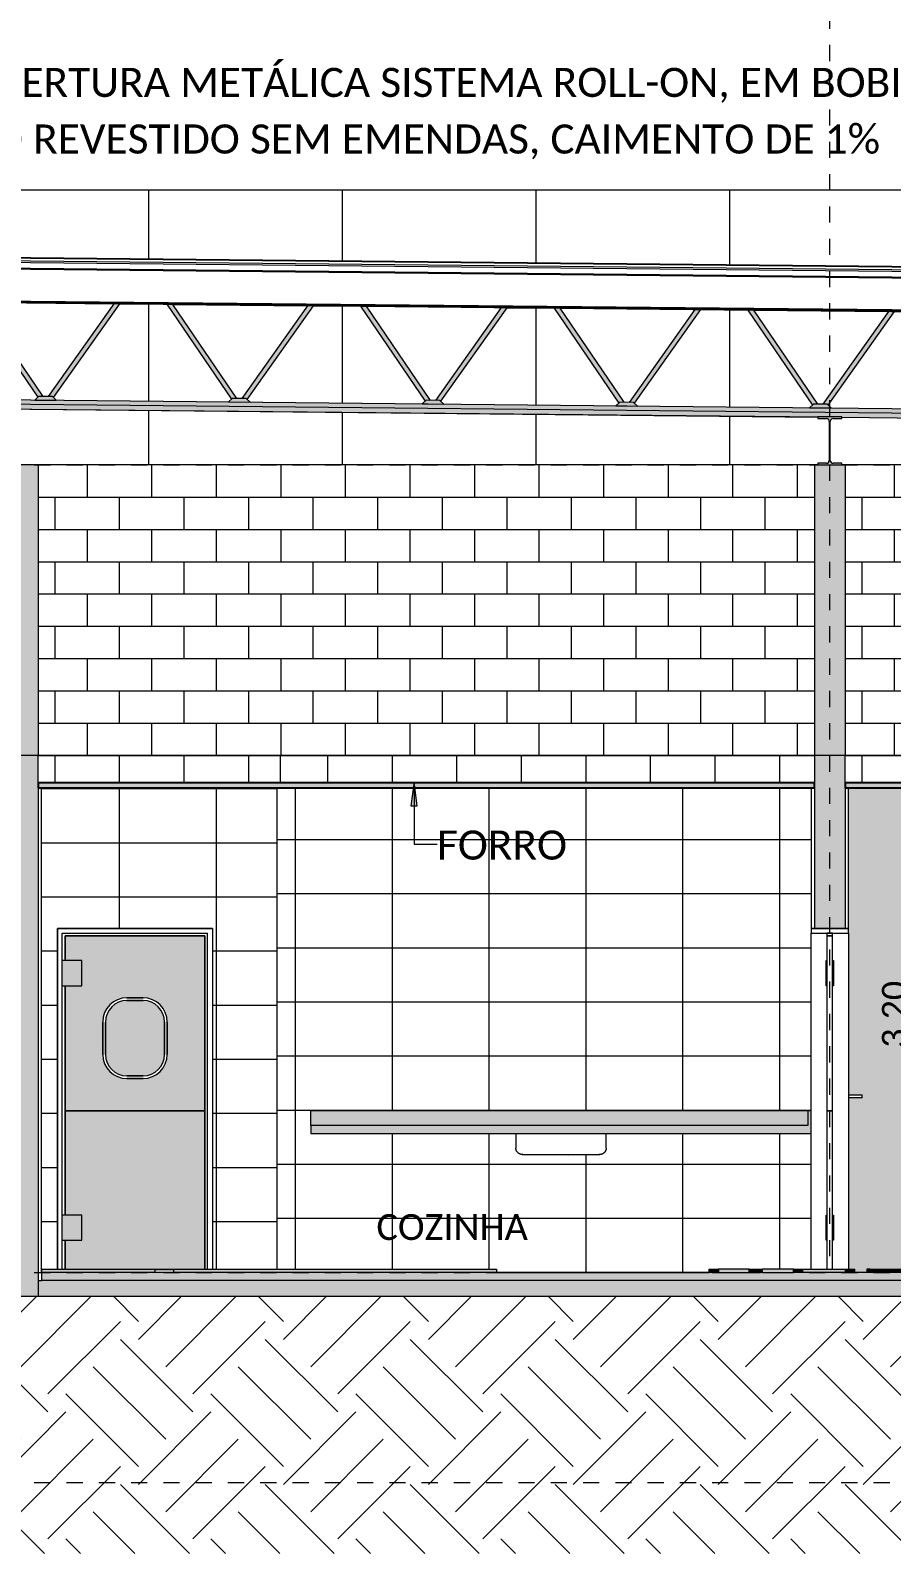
# Model space of a CAD drawing. Header units: metres. Extents: x -5 to 264, y -2 to 18.
# Drawn here: x 223.51 to 228.85, y -1.74 to 7.69 of the extents above; entities that cross this region are included whole.
import ezdxf

# ---------------------------------------------------------------- set-up
doc = ezdxf.new("R2010")
doc.units = ezdxf.units.M
for name, pattern in [('_Tracejado médio', [0.004, 0.003, -0.001]), ('Center', [0.03, 0.012, -0.006, 0.006, -0.006]), ('Grid Line', [0.022225, 0.0127, -0.003175, 0.003175, -0.003175])]:
    doc.linetypes.add(name, pattern=pattern)
for name, color, linetype, lineweight in [('A-ANNO-DIMS', 7, 'Continuous', 5), ('A-ANNO-DIMS-100', 7, 'Continuous', 5), ('A-ANNO-KEYN', 7, 'Continuous', 5), ('A-AREA-IDEN', 7, 'Continuous', 5), ('A-CLNG-1', 7, 'Continuous', 25), ('A-DETL-1', 7, 'Continuous', 20), ('A-DOOR', 7, 'Continuous', 9), ('A-DOOR-HDLN', 7, '_Tracejado médio', 5), ('A-FLOR', 7, 'Continuous', 9), ('A-FLOR-2', 7, 'Continuous', 20), ('A-FLOR-MCUT', 7, 'Continuous', 9), ('A-GENM', 7, 'Continuous', 5), ('A-ROOF', 7, 'Continuous', 9), ('A-ROOF-1', 7, 'Continuous', 25), ('A-WALL', 7, 'Continuous', 9), ('I-FURN', 7, 'Continuous', 5), ('I-WALL', 7, 'Continuous', 9), ('I-WALL-1', 7, 'Continuous', 20), ('P-SANR-FIXT', 7, 'Continuous', 5), ('S-BEAM', 7, 'Continuous', 5), ('S-BEAM-3', 7, 'Continuous', 15), ('S-COLS', 7, 'Continuous', 9)]:
    doc.layers.add(name, color=color, linetype=linetype, lineweight=lineweight)
for name, color, linetype, lineweight, true_color in [('A-CLNG-PATT-1', 7, 'Continuous', 9, 0xc0c0c0), ('A-DETL-GENF-1', 7, 'Continuous', 5, 0xb8a087), ('A-DOOR-14', 7, '_Tracejado médio', 5, 0xf9f9f9), ('A-DOOR-15', 7, '_Tracejado médio', 5, 0xecf0ef), ('A-FLOR-LEVL-2', 7, 'Center', 5, 0x0080c0), ('A-FLOR-PATT-1', 7, 'Continuous', 9, 0x74756c), ('A-FLOR-PATT-3', 7, 'Continuous', 20, 0xc0c0c0), ('A-GENM-7', 7, 'Continuous', 5, 0xe6eaee), ('A-ROOF-PATT-2', 7, 'Continuous', 9, 0xbcbcbc), ('A-WALL-PATT-1', 7, 'Continuous', 9, 0x919191), ('A-WALL-PATT-12', 7, 'Continuous', 9, 0xfafafa), ('A-WALL-PATT-13', 9, 'Continuous', 5, 0x808080), ('A-WALL-PATT-7', 7, 'Continuous', 5, 0x5f5f5f), ('A-WALL-PATT-8', 7, 'Continuous', 5, 0x515151), ('A-WALL-PATT-9', 7, 'Continuous', 20, 0x919191), ('I-FURN-1', 7, 'Continuous', 5, 0xf2f2f2), ('S-BEAM-1', 7, 'Continuous', 5, 0xe9e9e9), ('S-BEAM-2', 7, 'Continuous', 5, 0xaeaeae), ('S-COLS-1', 7, 'Continuous', 9, 0xe3e2df), ('S-GRID-5', 7, 'Grid Line', 5, 0x0080c0)]:
    doc.layers.add(name, color=color, linetype=linetype, lineweight=lineweight, true_color=true_color)
doc.styles.add('Calibri_7', font='calibri.ttf', dxfattribs={"height": 0.15})
doc.styles.add('Calibri_8', font='calibri.ttf', dxfattribs={"height": 0.18})
doc.styles.add('Calibri_9', font='calibri.ttf', dxfattribs={"height": 0.16})
doc.dimstyles.new('_Linear__M_MM_1_5mm', dxfattribs={"dimscale": 0.3048, "dimtxt": 0.176602, "dimasz": 0.524934, "dimexe": 0.459318, "dimexo": 0.0625, "dimgap": 0, "dimtad": 1, "dimrnd": 0.001, "dimzin": 0, "dimdsep": 46, "dimtxsty": 'Calibri_7', "dimblk1": 'OBLIQUE', "dimblk2": 'OBLIQUE', "dimsah": 1, "dimcen": 0.09, "dimdle": 0.262467, "dimazin": 0, "dimtfac": 1, "dimtdec": 4, "dimtix": 1, "dimtmove": 0, "dimatfit": 3, "dimfxl": 2.624672, "dimfxlon": 1, "dimtvp": 1, "dimtolj": 1, "dimtzin": 0, "dimlwd": 5, "dimlwe": 5, "dimarcsym": 2})
pattern_1 = [(0, (223.4623, 0), (0, 0.2), []), (90, (223.4623, 0), (-0.2, 0.2), [0.2, -0.2])]

# ---------------------------------------------------------------- blocks, each defined once
blk = doc.blocks.new('Telhados 4 - Telhados 4-4385700-CORTE C_C')
at = {"layer": 'A-ROOF-PATT-2'}
blk.add_hatch(color=256, dxfattribs=at).paths.add_polyline_path([(97.6286, 5.9126), (97.6287, 5.9141), (78.6239, 6.1042), (78.6239, 6.1027), (97.5919, 5.913)])
at = {"layer": 'A-ROOF'}
for p, q in [((97.6314, 6.1858), (78.6266, 6.3758)), ((97.6314, 6.1858), (78.6266, 6.3758)), ((97.6314, 6.1858), (78.6266, 6.3758)), ((97.6314, 6.1858), (78.6266, 6.3758)), ((97.6314, 6.1858), (78.6266, 6.3758)), ((97.6314, 6.1858), (78.6266, 6.3758)), ((97.6314, 6.1858), (78.6266, 6.3758)), ((97.6314, 6.1858), (78.6266, 6.3758)), ((97.6314, 6.1858), (78.6266, 6.3758)), ((97.6314, 6.1858), (78.6266, 6.3758)), ((78.6266, 6.3727), (97.6313, 6.1826)), ((78.6266, 6.3568), (97.6312, 6.1668)), ((78.6266, 6.3468), (97.6311, 6.1567)), ((78.6266, 6.3123), (97.6307, 6.1222)), ((78.6266, 6.3049), (97.6307, 6.1148)), ((78.6238, 6.0965), (97.6286, 5.9064)), ((87.7298, 6.0054), (88.5647, 5.9971)), ((88.6012, 5.9967), (88.8932, 5.9938)), ((88.9297, 5.9934), (89.7646, 5.9851)), ((89.8011, 5.9847), (90.0931, 5.9818)), ((90.1297, 5.9814), (90.9646, 5.9731)), ((91.0011, 5.9727), (91.2931, 5.9698)), ((91.3296, 5.9694), (92.1645, 5.9611)), ((92.201, 5.9607), (92.493, 5.9578)), ((92.5295, 5.9574), (93.3644, 5.9491))]:
    blk.add_line(p, q, dxfattribs=at)
at = {"layer": 'A-ROOF-1'}
for p, q in [((97.6287, 5.9141), (78.6239, 6.1042)), ((78.6239, 6.1027), (97.6286, 5.9126))]:
    blk.add_line(p, q, dxfattribs=at)
blk = doc.blocks.new('M_W-Wide Flange - 29_6X15 2-4772582-CORTE C_C')
at = {"layer": 'S-BEAM-2'}
blk.add_hatch(color=256, dxfattribs=at).paths.add_polyline_path([(92.9326, 5), (93.075, 5), (93.075, 5.0097), (93.0202, 5.0097), (93.008, 5.0148), (93.0029, 5.027), (93.0029, 5.269), (93.008, 5.2812), (93.0202, 5.2863), (93.075, 5.2863), (93.075, 5.296), (92.925, 5.2956), (92.925, 5.2863), (92.9798, 5.2863), (92.992, 5.2812), (92.9971, 5.269), (92.9971, 5.027), (92.992, 5.0148), (92.9798, 5.0097), (92.925, 5.0097), (92.925, 5)])
at = {"layer": 'S-BEAM-3'}
for p, q in [((93.075, 5.296), (92.925, 5.296)), ((92.925, 5.296), (92.925, 5.2863)), ((92.925, 5.2863), (92.9798, 5.2863)), ((93.0202, 5.2863), (93.075, 5.2863)), ((93.075, 5.2863), (93.075, 5.296)), ((92.9971, 5.269), (92.9971, 5.027)), ((93.0029, 5.027), (93.0029, 5.269)), ((92.9798, 5.0097), (92.925, 5.0097)), ((92.925, 5.0097), (92.925, 5)), ((92.925, 5), (93.075, 5)), ((93.075, 5.0097), (93.0202, 5.0097)), ((93.075, 5), (93.075, 5.0097))]:
    blk.add_line(p, q, dxfattribs=at)
for centre, start, end in [((92.9798, 5.269), 0, 90), ((93.0202, 5.269), 90, 180), ((92.9798, 5.027), 270, 0), ((93.0202, 5.027), 180, 270)]:
    blk.add_arc(centre, 0.0173, start, end, dxfattribs=at)
blk = doc.blocks.new('PORTA VAI E VEM 1F - PI01_1-90X210-4873782-CORTE C_C')
at = {"layer": 'A-DOOR-14'}
h = blk.add_hatch(color=256, dxfattribs=at)
h.paths.add_polyline_path([(89.128, 1), (89.128, 2.083), (88.262, 2.083), (88.262, 1.93), (88.365, 1.93), (88.365, 1.775), (88.262, 1.775), (88.262, 1), (88.9982, 1)])
h.paths.add_polyline_path([(88.745, 1.2), (88.645, 1.2), (88.6062, 1.2051), (88.57, 1.2201), (88.5389, 1.2439), (88.5151, 1.275), (88.5001, 1.3112), (88.495, 1.35), (88.495, 1.55), (88.5001, 1.5888), (88.5151, 1.625), (88.5389, 1.6561), (88.57, 1.6799), (88.6062, 1.6949), (88.645, 1.7), (88.745, 1.7), (88.7838, 1.6949), (88.82, 1.6799), (88.8511, 1.6561), (88.8749, 1.625), (88.8899, 1.5888), (88.895, 1.55), (88.895, 1.35), (88.8899, 1.3112), (88.8749, 1.275), (88.8511, 1.2439), (88.82, 1.2201), (88.7838, 1.2051)])
for points in [[(88.245, 1.775), (88.365, 1.775), (88.365, 1.93), (88.245, 1.93)], [(88.935, 0.017), (88.935, 0.02), (89.128, 0.02), (89.128, 1), (88.262, 1), (88.262, 0.355), (88.365, 0.355), (88.365, 0.2), (88.262, 0.2), (88.262, 0.02), (88.8182, 0.02), (88.8182, 0.017)], [(88.365, 0.355), (88.245, 0.355), (88.245, 0.2), (88.365, 0.2)]]:
    blk.add_hatch(color=256, dxfattribs=at).paths.add_polyline_path(points)
at = {"layer": 'A-DOOR-15'}
blk.add_hatch(color=256, dxfattribs=at).paths.add_polyline_path([(88.645, 1.217), (88.745, 1.217), (88.7794, 1.2215), (88.8115, 1.2348), (88.839, 1.256), (88.8602, 1.2835), (88.8735, 1.3156), (88.878, 1.35), (88.878, 1.55), (88.8735, 1.5844), (88.8602, 1.6165), (88.839, 1.644), (88.8115, 1.6652), (88.7794, 1.6785), (88.745, 1.683), (88.645, 1.683), (88.6106, 1.6785), (88.5785, 1.6652), (88.551, 1.644), (88.5298, 1.6165), (88.5165, 1.5844), (88.512, 1.55), (88.512, 1.35), (88.5165, 1.3156), (88.5298, 1.2835), (88.551, 1.256), (88.5785, 1.2348), (88.6106, 1.2215)])
at = {"layer": 'A-DOOR'}
for p, q in [((88.215, 2.13), (88.215, 0.02)), ((89.175, 2.13), (88.215, 2.13)), ((88.245, 0.02), (88.245, 2.1)), ((88.245, 2.1), (89.145, 2.1)), ((88.262, 1.93), (88.262, 2.083)), ((88.262, 2.083), (89.128, 2.083)), ((89.128, 2.083), (88.262, 2.083)), ((88.262, 2.083), (88.262, 1.93)), ((89.128, 2.083), (89.128, 0.02)), ((89.128, 1), (89.128, 2.083)), ((89.145, 0.02), (89.145, 2.1)), ((89.175, 2.13), (89.175, 0.02)), ((88.365, 1.93), (88.245, 1.93)), ((88.365, 1.775), (88.365, 1.93)), ((88.245, 1.775), (88.365, 1.775)), ((88.262, 0.355), (88.262, 1.775)), ((88.262, 1.775), (88.262, 1)), ((88.645, 1.7), (88.745, 1.7)), ((88.745, 1.7), (88.645, 1.7)), ((88.645, 1.683), (88.745, 1.683)), ((88.745, 1.683), (88.645, 1.683)), ((88.495, 1.35), (88.495, 1.55)), ((88.495, 1.55), (88.495, 1.35)), ((88.512, 1.35), (88.512, 1.55)), ((88.512, 1.55), (88.512, 1.35)), ((88.878, 1.55), (88.878, 1.35)), ((88.878, 1.35), (88.878, 1.55)), ((88.895, 1.55), (88.895, 1.35)), ((88.895, 1.35), (88.895, 1.55)), ((88.745, 1.217), (88.645, 1.217)), ((88.645, 1.217), (88.745, 1.217)), ((88.745, 1.2), (88.645, 1.2)), ((88.645, 1.2), (88.745, 1.2)), ((89.128, 1), (88.262, 1)), ((88.262, 1), (88.262, 0.355)), ((88.262, 1), (89.128, 1)), ((89.128, 0.02), (89.128, 1)), ((88.365, 0.355), (88.245, 0.355)), ((88.365, 0.2), (88.365, 0.355)), ((88.245, 0.2), (88.365, 0.2)), ((88.262, 0.02), (88.262, 0.2)), ((88.262, 0.2), (88.262, 0.02)), ((88.935, 0.017), (88.8182, 0.017)), ((88.8182, 0.017), (88.935, 0.017))]:
    blk.add_line(p, q, dxfattribs=at)
for centre, radius, start, end in [((88.645, 1.55), 0.15, 90, 180), ((88.645, 1.55), 0.15, 90, 180), ((88.745, 1.55), 0.15, 0, 90), ((88.745, 1.55), 0.15, 360, 90), ((88.645, 1.55), 0.133, 90, 180), ((88.645, 1.55), 0.133, 90, 180), ((88.745, 1.55), 0.133, 0, 90), ((88.745, 1.55), 0.133, 360, 90), ((88.645, 1.35), 0.15, 180, 270), ((88.645, 1.35), 0.15, 180, 270), ((88.645, 1.35), 0.133, 180, 270), ((88.645, 1.35), 0.133, 180, 270), ((88.745, 1.35), 0.15, 270, 0), ((88.745, 1.35), 0.15, 270, 360), ((88.745, 1.35), 0.133, 270, 0), ((88.745, 1.35), 0.133, 270, 360)]:
    blk.add_arc(centre, radius, start, end, dxfattribs=at)
blk = doc.blocks.new('MK_JOIST_02 - MK_JOIST_36_-4767622-CORTE C_C')
at = {"layer": 'S-BEAM-1'}
h = blk.add_hatch(color=256, dxfattribs=at)
h.paths.add_polyline_path([(88.0926, 5.418), (88.0984, 5.4234), (88.1252, 5.4234), (87.7297, 6.0055), (87.6932, 6.0059), (88.089, 5.4234)])
h.paths.add_polyline_path([(86.9902, 5.429), (87.4013, 6.0088), (87.3648, 6.0092), (86.9575, 5.4348), (86.9845, 5.4345), (86.9897, 5.4295)])
h = blk.add_hatch(color=256, dxfattribs=at)
h.paths.add_polyline_path([(89.2926, 5.406), (89.2983, 5.4114), (89.3252, 5.4114), (88.9297, 5.9935), (88.8931, 5.9939), (89.2889, 5.4114)])
h.paths.add_polyline_path([(88.1901, 5.417), (88.6013, 5.9968), (88.5648, 5.9972), (88.1575, 5.4228), (88.1845, 5.4225), (88.1897, 5.4175)])
h = blk.add_hatch(color=256, dxfattribs=at)
h.paths.add_polyline_path([(90.4925, 5.394), (90.4983, 5.3994), (90.5251, 5.3994), (90.1296, 5.9815), (90.0931, 5.9819), (90.4914, 5.3956)])
h.paths.add_polyline_path([(89.3901, 5.405), (89.8012, 5.9848), (89.7647, 5.9852), (89.3574, 5.4108), (89.3844, 5.4105), (89.3896, 5.4055)])
h = blk.add_hatch(color=256, dxfattribs=at)
h.paths.add_polyline_path([(91.6924, 5.382), (91.6982, 5.3874), (91.7251, 5.3874), (91.3295, 5.9695), (91.293, 5.9699), (91.6902, 5.3853)])
h.paths.add_polyline_path([(90.59, 5.393), (91.0011, 5.9728), (90.9646, 5.9732), (90.5573, 5.3988), (90.5844, 5.3985), (90.5896, 5.3935)])
h = blk.add_hatch(color=256, dxfattribs=at)
h.paths.add_polyline_path([(92.8924, 5.37), (92.8982, 5.3754), (92.925, 5.3754), (92.5295, 5.9575), (92.493, 5.9579), (92.8887, 5.3754)])
h.paths.add_polyline_path([(91.79, 5.381), (92.2011, 5.9608), (92.1646, 5.9612), (91.7573, 5.3868), (91.7843, 5.3865), (91.7895, 5.3815)])
h = blk.add_hatch(color=256, dxfattribs=at)
h.paths.add_polyline_path([(94.0923, 5.358), (94.0981, 5.3634), (94.1249, 5.3634), (93.7294, 5.9455), (93.6934, 5.9452), (94.0887, 5.3634)])
h.paths.add_polyline_path([(92.9899, 5.369), (93.401, 5.9488), (93.3645, 5.9492), (92.9572, 5.3748), (92.9844, 5.3744), (92.9894, 5.3695)])
for points in [[(98.3399, 5.2422), (98.3402, 5.2724), (78.5423, 5.4705), (78.5419, 5.4403), (98.3167, 5.2424)], [(98.3402, 5.2734), (98.3404, 5.2953), (78.5425, 5.4934), (78.5423, 5.4715), (98.3167, 5.2737)], [(98.3404, 5.2968), (98.3404, 5.2983), (78.5425, 5.4956), (78.5425, 5.4949), (98.3404, 5.2968)], [(98.3404, 5.2953), (98.3404, 5.2968), (78.5425, 5.4938), (78.5425, 5.4934), (98.3171, 5.2956)], [(88.2079, 5.3998), (88.1845, 5.4225), (88.0984, 5.4234), (88.0745, 5.4011), (88.1699, 5.4001)], [(89.4079, 5.3878), (89.3844, 5.4105), (89.2983, 5.4114), (89.2744, 5.3891), (89.3864, 5.388)], [(90.6078, 5.3758), (90.5844, 5.3985), (90.4983, 5.3994), (90.4744, 5.3771), (90.603, 5.3758)], [(91.8078, 5.3638), (91.7843, 5.3865), (91.6982, 5.3874), (91.6743, 5.3651), (91.7937, 5.3639)], [(93.0077, 5.3518), (92.9842, 5.3745), (92.8982, 5.3754), (92.8743, 5.3531), (92.9844, 5.352)]]:
    blk.add_hatch(color=256, dxfattribs=at).paths.add_polyline_path(points)
h = blk.add_hatch(color=256, dxfattribs=at)
h.paths.add_polyline_path([(98.3399, 5.2418), (98.3399, 5.2422), (98.3373, 5.2418)])
h.paths.add_polyline_path([(92.925, 5.2959), (92.925, 5.296), (92.8809, 5.2968), (92.9187, 5.296)])
h.paths.add_polyline_path([(78.9549, 5.436), (78.9031, 5.4367), (78.9544, 5.436)])
at = {"layer": 'S-BEAM'}
for p, q in [((87.6932, 6.0059), (88.0926, 5.418)), ((88.1254, 5.4231), (87.7297, 6.0055)), ((88.5648, 5.9972), (88.1575, 5.4228)), ((88.1901, 5.417), (88.6006, 5.9958)), ((88.8931, 5.9939), (89.2926, 5.406)), ((89.3254, 5.4111), (88.9297, 5.9935)), ((89.7647, 5.9852), (89.3574, 5.4108)), ((89.3901, 5.405), (89.8012, 5.9848)), ((90.0931, 5.9819), (90.4925, 5.394)), ((90.5253, 5.3991), (90.1296, 5.9815)), ((90.9646, 5.9732), (90.5573, 5.3988)), ((90.59, 5.393), (91.0011, 5.9728)), ((91.293, 5.9699), (91.6924, 5.382)), ((91.7252, 5.3871), (91.3295, 5.9695)), ((92.1646, 5.9612), (91.7573, 5.3868)), ((91.79, 5.381), (92.2011, 5.9608)), ((92.493, 5.9579), (92.8924, 5.37)), ((92.9252, 5.3751), (92.5295, 5.9575)), ((93.3645, 5.9492), (92.9572, 5.3748)), ((92.9899, 5.369), (93.401, 5.9488)), ((78.5423, 5.4705), (98.3402, 5.2724)), ((78.5425, 5.4964), (98.3404, 5.2983)), ((98.3404, 5.2968), (78.5425, 5.4949)), ((79.075, 5.435), (92.9641, 5.296)), ((79.075, 5.4345), (92.925, 5.2959)), ((88.0984, 5.4234), (88.0745, 5.4011)), ((88.0745, 5.4011), (88.2079, 5.3998)), ((88.1845, 5.4225), (88.0984, 5.4234)), ((88.2079, 5.3998), (88.1845, 5.4225)), ((89.2983, 5.4114), (89.2744, 5.3891)), ((89.2744, 5.3891), (89.4079, 5.3878)), ((89.3844, 5.4105), (89.2983, 5.4114)), ((89.4079, 5.3878), (89.3844, 5.4105)), ((90.4983, 5.3994), (90.4744, 5.3771)), ((90.4744, 5.3771), (90.6078, 5.3758)), ((90.5844, 5.3985), (90.4983, 5.3994)), ((90.6078, 5.3758), (90.5844, 5.3985)), ((91.6982, 5.3874), (91.6743, 5.3651)), ((91.7843, 5.3865), (91.6982, 5.3874)), ((91.8078, 5.3638), (91.7843, 5.3865)), ((92.8982, 5.3754), (92.8743, 5.3531)), ((92.9842, 5.3745), (92.8982, 5.3754)), ((91.6743, 5.3651), (91.8078, 5.3638)), ((92.8743, 5.3531), (93.0077, 5.3518)), ((93.0077, 5.3518), (92.9842, 5.3745)), ((93.075, 5.2949), (98.3399, 5.2422)), ((93.075, 5.2944), (98.3399, 5.2418))]:
    blk.add_line(p, q, dxfattribs=at)
blk = doc.blocks.new('PORTA VAI E VEM 1F - PI01_1-90X210-4873783-CORTE C_C')
at = {"layer": 'A-DOOR-14'}
h = blk.add_hatch(color=256, dxfattribs=at)
h.paths.add_polyline_path([(93.0225, 1.775), (93.0225, 1.93), (93.0175, 1.93), (93.0175, 1.775)])
h.paths.add_polyline_path([(92.9825, 1.775), (92.9825, 1.93), (92.9775, 1.93), (92.9775, 1.775)])
h = blk.add_hatch(color=256, dxfattribs=at)
h.paths.add_polyline_path([(93.0225, 0.2), (93.0225, 0.355), (93.0175, 0.355), (93.0175, 0.2)])
h.paths.add_polyline_path([(92.9825, 0.2), (92.9825, 0.355), (92.9775, 0.355), (92.9775, 0.2)])
at = {"layer": 'A-DOOR'}
for p, q in [((93.115, 2.13), (92.885, 2.13)), ((92.885, 2.13), (92.885, 2.1)), ((92.885, 2.1), (93.115, 2.1)), ((92.885, 0.02), (92.885, 2.1)), ((92.9825, 2.1), (92.9825, 2.083)), ((93.0175, 2.1), (92.9825, 2.1)), ((92.9825, 2.083), (93.0175, 2.083)), ((93.0175, 2.083), (92.9825, 2.083)), ((92.9825, 2.083), (92.9825, 1)), ((93.0175, 2.083), (93.0175, 2.1)), ((93.0175, 1), (93.0175, 2.083)), ((93.115, 2.1), (93.115, 2.13)), ((93.115, 2.1), (93.115, 0.02)), ((92.9775, 1.775), (92.9775, 1.93)), ((92.9775, 1.93), (92.9825, 1.93)), ((93.0175, 1.93), (93.0225, 1.93)), ((93.0225, 1.93), (93.0225, 1.775)), ((92.9825, 1.775), (92.9775, 1.775)), ((93.0225, 1.775), (93.0175, 1.775)), ((93.0175, 1), (92.9825, 1)), ((92.9825, 1), (92.9825, 0.02)), ((92.9825, 1), (93.0175, 1)), ((93.0175, 0.02), (93.0175, 1)), ((92.9775, 0.2), (92.9775, 0.355)), ((92.9775, 0.355), (92.9825, 0.355)), ((93.0175, 0.355), (93.0225, 0.355)), ((93.0225, 0.355), (93.0225, 0.2)), ((92.9825, 0.2), (92.9775, 0.2)), ((93.0225, 0.2), (93.0175, 0.2))]:
    blk.add_line(p, q, dxfattribs=at)
blk = doc.blocks.new('PIA reta 1 - Bancada 250-4864341-CORTE C_C')
at = {"layer": 'A-GENM-7'}
for points in [[(91.5866, 0.86), (92.885, 0.86), (92.885, 1), (92.865, 1), (92.865, 0.91), (89.785, 0.91), (89.785, 0.86), (91.4831, 0.86)], [(90.8619, 0.91), (92.865, 0.91), (92.865, 1), (89.785, 1), (89.785, 0.91), (90.0336, 0.91)]]:
    blk.add_hatch(color=256, dxfattribs=at).paths.add_polyline_path(points)
at = {"layer": 'A-GENM'}
for p, q in [((89.785, 0.91), (89.785, 1)), ((92.865, 1), (89.785, 1)), ((92.885, 1), (92.865, 1)), ((92.865, 1), (92.865, 0.91)), ((89.785, 0.91), (89.785, 0.86)), ((92.865, 0.91), (89.785, 0.91)), ((89.785, 0.86), (92.885, 0.86))]:
    blk.add_line(p, q, dxfattribs=at)
blk = doc.blocks.new('_PLB-CUB-Tramontina-56BL 56X34 - 94020-4858502-CORTE C_C')
at = {"layer": 'P-SANR-FIXT'}
for p, q in [((91.055, 0.86), (91.055, 0.77)), ((91.615, 0.77), (91.615, 0.86)), ((91.135, 0.73), (91.535, 0.73)), ((91.2735, 0.73), (91.2902, 0.727)), ((91.3799, 0.727), (91.2902, 0.727)), ((91.3799, 0.727), (91.3965, 0.73))]:
    blk.add_line(p, q, dxfattribs=at)
at = {"layer": 'P-SANR-FIXT', "flags": 128}
for points in [[(91.0663, 0.7421), (91.0652, 0.7433), (91.0642, 0.7445), (91.0632, 0.7458), (91.0622, 0.7471), (91.0613, 0.7484), (91.0605, 0.7498), (91.0597, 0.7511), (91.059, 0.7526), (91.0583, 0.754), (91.0577, 0.7555), (91.0572, 0.757), (91.0567, 0.7585), (91.0563, 0.7601), (91.0559, 0.7616), (91.0556, 0.7632), (91.0553, 0.7648), (91.0552, 0.7664), (91.0551, 0.768), (91.055, 0.7696)], [(91.615, 0.77), (91.615, 0.7684), (91.6149, 0.7668), (91.6147, 0.7652), (91.6145, 0.7636), (91.6142, 0.7621), (91.6139, 0.7605), (91.6134, 0.7589), (91.613, 0.7574), (91.6124, 0.7559), (91.6118, 0.7544), (91.6112, 0.753), (91.6105, 0.7515), (91.6097, 0.7501), (91.6089, 0.7488), (91.608, 0.7474), (91.6071, 0.7461), (91.6061, 0.7448), (91.6051, 0.7436), (91.604, 0.7424)], [(91.095, 0.73), (91.0934, 0.73), (91.0918, 0.7301), (91.0902, 0.7303), (91.0886, 0.7305), (91.0871, 0.7308), (91.0855, 0.7311), (91.0839, 0.7316), (91.0824, 0.732), (91.0809, 0.7326), (91.0794, 0.7332), (91.078, 0.7338), (91.0765, 0.7345), (91.0751, 0.7353), (91.0738, 0.7361), (91.0724, 0.737), (91.0711, 0.7379), (91.0698, 0.7389), (91.0686, 0.7399), (91.0674, 0.741)], [(91.095, 0.73), (91.095, 0.73), (91.0951, 0.73), (91.0953, 0.73), (91.0955, 0.73), (91.0958, 0.73), (91.0961, 0.73), (91.0966, 0.73), (91.097, 0.73), (91.0976, 0.73), (91.0982, 0.73), (91.0988, 0.73), (91.0995, 0.73), (91.1003, 0.73), (91.1011, 0.73), (91.102, 0.73), (91.1029, 0.73), (91.1039, 0.73), (91.1049, 0.73), (91.106, 0.73), (91.1071, 0.73), (91.1083, 0.73), (91.1095, 0.73), (91.1108, 0.73), (91.1121, 0.73), (91.1134, 0.73), (91.1148, 0.73), (91.1161, 0.73), (91.1176, 0.73), (91.119, 0.73), (91.1205, 0.73), (91.122, 0.73), (91.1235, 0.73), (91.1251, 0.73), (91.1266, 0.73), (91.1282, 0.73), (91.1298, 0.73), (91.1314, 0.73), (91.133, 0.73), (91.1346, 0.73), (91.135, 0.73)], [(91.0983, 0.73), (91.0977, 0.73), (91.0972, 0.73), (91.0967, 0.73), (91.0963, 0.73), (91.0959, 0.73), (91.0956, 0.73), (91.0953, 0.73), (91.0952, 0.73), (91.0951, 0.73), (91.095, 0.73), (91.095, 0.73)], [(91.535, 0.73), (91.5366, 0.73), (91.5382, 0.73), (91.5398, 0.73), (91.5414, 0.73), (91.5429, 0.73), (91.5445, 0.73), (91.5461, 0.73), (91.5476, 0.73), (91.5491, 0.73), (91.5506, 0.73), (91.552, 0.73), (91.5535, 0.73), (91.5549, 0.73), (91.5562, 0.73), (91.5576, 0.73), (91.5589, 0.73), (91.5602, 0.73), (91.5614, 0.73), (91.5626, 0.73), (91.5637, 0.73), (91.5648, 0.73), (91.5658, 0.73), (91.5668, 0.73), (91.5678, 0.73), (91.5687, 0.73), (91.5695, 0.73), (91.5703, 0.73), (91.571, 0.73), (91.5717, 0.73), (91.5723, 0.73), (91.5728, 0.73), (91.5733, 0.73), (91.5737, 0.73), (91.5741, 0.73), (91.5744, 0.73), (91.5747, 0.73), (91.5748, 0.73), (91.5749, 0.73), (91.575, 0.73), (91.575, 0.73)], [(91.575, 0.73), (91.575, 0.73), (91.5749, 0.73), (91.5747, 0.73), (91.5745, 0.73), (91.5742, 0.73), (91.5739, 0.73), (91.5734, 0.73), (91.573, 0.73), (91.5724, 0.73), (91.5718, 0.73)], [(91.6029, 0.7413), (91.6017, 0.7402), (91.6005, 0.7392), (91.5992, 0.7382), (91.5979, 0.7372), (91.5966, 0.7363), (91.5952, 0.7355), (91.5939, 0.7347), (91.5924, 0.734), (91.591, 0.7333), (91.5895, 0.7327), (91.588, 0.7322), (91.5865, 0.7317), (91.5849, 0.7313), (91.5834, 0.7309), (91.5818, 0.7306), (91.5802, 0.7303), (91.5786, 0.7302), (91.577, 0.7301), (91.5754, 0.73), (91.575, 0.73)]]:
    blk.add_lwpolyline(points, dxfattribs=at)
blk = doc.blocks.new('LAYOUT - 30X45-4947809-CORTE C_C')
at = {"layer": 'I-FURN-1'}
for points in [[(88.8182, 0), (88.8182, 0.02), (88.1182, 0.02), (88.1182, 0), (88.3769, 0)], [(90.0336, 0), (90.935, 0), (90.935, 0.02), (88.935, 0.02), (88.935, 0), (89.2052, 0)], [(92.3106, 0.02), (92.2524, 0.02), (92.2524, 0), (92.3106, 0)], [(92.4006, 0), (92.4996, 0.0001), (92.4996, 0.02), (92.3106, 0.02), (92.3114, 0), (92.3607, 0)], [(92.5836, 0), (92.5836, 0.02), (92.4996, 0.02), (92.4996, 0), (92.5185, 0)], [(92.5839, 0.02), (92.5836, 0.02), (92.5836, 0), (92.5839, 0)], [(92.7545, 0), (92.7745, 0), (92.7745, 0.02), (92.5839, 0.02), (92.5839, 0), (92.7256, 0)], [(92.8327, 0), (92.8327, 0.02), (92.7745, 0.02), (92.7745, 0), (92.8291, 0)], [(92.8331, 0.02), (92.8327, 0.02), (92.8327, 0), (92.8331, 0)], [(93.0362, 0), (93.095, 0), (93.095, 0.02), (92.8331, 0.02), (92.8331, 0), (92.9326, 0)], [(93.1397, 0), (93.14, 0), (93.1397, 0.02), (93.095, 0.02), (93.095, 0)], [(93.14, 0.02), (93.14, 0), (93.155, 0), (93.155, 0.02)], [(93.2297, 0), (93.248, 0), (93.248, 0.02), (93.2297, 0.02)], [(93.3468, 0), (93.3549, 0), (93.3549, 0.02), (93.248, 0.02), (93.248, 0)], [(93.3549, 0.02), (93.3549, 0), (93.4476, 0), (93.4476, 0.02)], [(93.8975, 0), (93.8975, 0.02), (93.4476, 0.02), (93.4476, 0), (93.761, 0)], [(93.8975, 0.02), (93.8975, 0), (93.9901, 0), (93.9901, 0.02)], [(93.9908, 0.02), (93.9908, 0), (94.0872, 0), (94.0872, 0.02)], [(94.1218, 0.02), (94.0872, 0.02), (94.0872, 0), (94.1218, 0)], [(95.6247, 0), (97.0718, 0), (97.0718, 0.02), (94.1218, 0.02), (94.1218, 0), (95.5211, 0)], [(97.0718, 0), (97.103, 0), (97.103, 0.02), (97.0718, 0.02), (97.0718, 0.0106)], [(97.1667, 0.02), (97.1205, 0.02), (97.1205, 0), (97.1667, 0)], [(97.1673, 0), (97.1867, 0), (97.1867, 0.02), (97.1667, 0.02), (97.1667, 0)], [(97.3848, 0), (97.6742, 0), (97.6742, 0.02), (97.1867, 0.02), (97.1867, 0), (97.2813, 0)], [(97.6883, 0), (97.6942, 0), (97.6935, 0.02), (97.6742, 0.02), (97.6742, 0), (97.6842, 0)], [(97.7405, 0), (97.7405, 0.02), (97.6942, 0.02), (97.6942, 0), (97.6954, 0)]]:
    blk.add_hatch(color=256, dxfattribs=at).paths.add_polyline_path(points)
h = blk.add_hatch(color=256, dxfattribs=at)
h.paths.add_polyline_path([(97.7405, 0), (97.8297, 0), (97.8297, 0.02), (97.7405, 0.02)])
h.paths.add_polyline_path([(97.103, 0), (97.1205, 0), (97.1205, 0.02), (97.103, 0.02)])
at = {"layer": 'I-FURN'}
for p, q in [((88.1182, 0.02), (88.8182, 0.02)), ((88.1182, 0), (88.1182, 0.02)), ((88.8182, 0), (88.1182, 0)), ((88.8182, 0.02), (88.8182, 0)), ((88.935, 0.02), (90.935, 0.02)), ((88.935, 0), (88.935, 0.02)), ((90.935, 0), (88.935, 0)), ((90.935, 0.02), (90.935, 0)), ((92.2524, 0.02), (92.3106, 0.02)), ((92.2524, 0), (92.2524, 0.02)), ((92.4995, 0.02), (92.3106, 0.02)), ((92.3106, 0.02), (92.3106, 0)), ((92.4996, 0.02), (92.5836, 0.02)), ((92.4996, 0), (92.4996, 0.02)), ((92.5836, 0.02), (92.5839, 0.02)), ((92.5836, 0), (92.5836, 0.02)), ((92.7745, 0.02), (92.5839, 0.02)), ((92.5839, 0), (92.5839, 0.02)), ((92.7745, 0.02), (92.8327, 0.02)), ((92.7745, 0), (92.7745, 0.02)), ((92.8327, 0.02), (92.8331, 0.02)), ((92.8327, 0), (92.8327, 0.02)), ((92.8331, 0.02), (93.095, 0.02)), ((92.8331, 0), (92.8331, 0.02)), ((93.095, 0.02), (93.14, 0.02)), ((93.095, 0.02), (93.095, 0)), ((93.14, 0.02), (93.155, 0.02)), ((93.14, 0), (93.14, 0.02)), ((93.155, 0), (93.155, 0.02)), ((93.2297, 0.02), (93.2297, 0)), ((93.248, 0.02), (93.2297, 0.02)), ((93.248, 0.02), (93.3549, 0.02)), ((93.3549, 0.02), (93.4476, 0.02)), ((93.3549, 0), (93.3549, 0.02)), ((93.4476, 0), (93.3549, 0)), ((93.4476, 0.02), (93.8975, 0.02)), ((93.4476, 0.02), (93.4476, 0)), ((93.8975, 0), (93.4476, 0)), ((93.8975, 0.02), (93.9901, 0.02)), ((93.8975, 0), (93.8975, 0.02)), ((93.9901, 0), (93.8975, 0)), ((93.9901, 0), (93.9901, 0.02)), ((93.9908, 0.02), (94.0872, 0.02)), ((93.9908, 0.02), (93.9908, 0)), ((94.0872, 0.02), (94.1218, 0.02)), ((94.0872, 0), (94.0872, 0.02)), ((94.1218, 0.02), (97.0718, 0.02)), ((94.1218, 0), (94.1218, 0.02)), ((97.0718, 0), (94.1218, 0)), ((97.0718, 0.02), (97.0718, 0)), ((97.103, 0.02), (97.0721, 0.02)), ((97.103, 0.02), (97.1205, 0.02)), ((97.103, 0), (97.103, 0.02)), ((97.1205, 0.02), (97.1667, 0.02)), ((97.1205, 0), (97.1205, 0.02)), ((97.1667, 0), (97.1205, 0)), ((97.1667, 0.02), (97.1667, 0)), ((97.1867, 0.02), (97.1667, 0.02)), ((97.1667, 0), (97.1867, 0)), ((97.1867, 0.02), (97.6742, 0.02)), ((97.6742, 0), (97.1867, 0)), ((97.6942, 0.02), (97.6742, 0.02)), ((97.6742, 0), (97.6942, 0)), ((97.6942, 0), (97.6942, 0.02)), ((97.6942, 0.02), (97.7405, 0.02)), ((97.7405, 0), (97.6942, 0)), ((97.7405, 0.02), (97.8297, 0.02)), ((97.7405, 0), (97.7405, 0.02)), ((97.8297, 0.02), (97.8297, 0)), ((92.3106, 0), (92.2524, 0)), ((92.3106, 0), (92.4995, 0)), ((92.5836, 0), (92.4996, 0)), ((92.5839, 0), (92.5836, 0)), ((92.5839, 0), (92.7745, 0)), ((92.8327, 0), (92.7745, 0)), ((92.8331, 0), (92.8327, 0)), ((93.095, 0), (92.8331, 0)), ((93.14, 0), (93.095, 0)), ((93.155, 0), (93.14, 0))]:
    blk.add_line(p, q, dxfattribs=at)
blk = doc.blocks.new('DIMBLOCK26-CORTE C_C')
at = {"layer": 'A-ANNO-DIMS-100', "lineweight": 9}
for p, q in [((228.9932, 3.2), (228.9132, 3.28)), ((228.9932, 3.2), (229.0732, 3.12)), ((228.9932, 0), (228.9132, 0.08)), ((228.9932, 0), (229.0732, -0.08))]:
    blk.add_line(p, q, dxfattribs=at)
at = {"layer": 'A-ANNO-DIMS-100'}
for p, q in [((228.9932, 3.28), (228.9932, -0.08)), ((228.9932, 3.2), (228.1932, 3.2)), ((228.9932, 3.2), (229.1332, 3.2)), ((228.9932, 0), (228.8532, 0)), ((228.9932, 0), (229.7932, 0))]:
    blk.add_line(p, q, dxfattribs=at)
at = {"layer": 'A-ANNO-DIMS-100', "color": 0, "insert": (228.7853, 1.3907), "char_height": 0.15, "width": 0.502231, "attachment_point": 1, "rotation": 90, "line_spacing_factor": 1.158048, "style": 'Calibri_7'}
blk.add_mtext('3,20', dxfattribs=at)
blk = doc.blocks.new('_Oblique')
at = {"color": 0, "linetype": 'ByBlock', "lineweight": -2}
blk.add_line((-0.5, -0.5), (0.5, 0.5), dxfattribs=at)

msp = doc.modelspace()

# ---------------------------------------------------------------- hatches: boundary and pattern name
at = {"layer": 'A-ANNO-KEYN'}
msp.add_hatch(color=256, dxfattribs=at).paths.add_polyline_path([(225.8863, 3.0379), (225.8665, 2.8879), (225.906, 2.8879)])
at = {"layer": 'A-CLNG-PATT-1'}
for points in [[(228.1879, 3), (228.3673, 3), (228.3673, 3.03), (223.5573, 3.03), (223.5573, 3), (227.9808, 3)], [(230.4657, 3), (233.3673, 3), (233.3673, 3.03), (228.5573, 3.03), (228.5573, 3), (228.8091, 3)]]:
    msp.add_hatch(color=256, dxfattribs=at).paths.add_polyline_path(points)
at = {"layer": 'A-DETL-GENF-1'}
h = msp.add_hatch(dxfattribs=at)
h.set_pattern_fill('FP_84', color=256, style=0, pattern_type=2)
h.set_pattern_definition([(45, (217.8923, -4.008), (0, 0.898026), [0.635, -0.635]), (45, (218.0613, -4.177), (0, 0.898026), [0.635, -0.635]), (45, (218.2293, -4.345), (0, 0.898026), [0.635, -0.635]), (135, (217.8923, -3.896), (-0.898026, 6e-17), [0.635, -0.635]), (135, (218.0613, -3.728), (-0.898026, 6e-17), [0.635, -0.635]), (135, (218.2293, -3.559), (-0.898026, 6e-17), [0.635, -0.635])])
h.paths.add_polyline_path([(227.1525, -1.7407), (237.0922, -1.7407), (237.0922, -1.45), (235.0573, -1.45), (235.0573, -1.3), (233.3673, -1.3), (233.3673, -0.15), (210.5863, -0.15), (210.5863, -1.7407), (226.8335, -1.7407)])
at = {"layer": 'A-FLOR-PATT-1'}
for points in [[(226.3242, -0.15), (228.3673, -0.15), (228.3673, -0.05), (223.5573, -0.05), (223.5573, -0.15), (225.4958, -0.15)], [(228.3673, -0.15), (233.3673, -0.15), (233.3673, -0.05), (228.3673, -0.05), (228.3673, -0.1401)]]:
    msp.add_hatch(color=256, dxfattribs=at).paths.add_polyline_path(points)
at = {"layer": 'A-FLOR-PATT-3'}
for points in [[(223.5773, -0.05), (228.3673, -0.05), (228.3673, 0), (223.5773, 0), (223.5773, -0.0067)], [(231.294, -0.05), (233.3473, -0.05), (233.3473, 0), (228.3673, 0), (228.3673, -0.05), (231.0869, -0.05)]]:
    msp.add_hatch(color=256, dxfattribs=at).paths.add_polyline_path(points)
at = {"layer": 'A-WALL-PATT-1'}
for points in [[(223.4251, 3), (223.5573, 3), (223.5573, 3.2), (223.3673, 3.2), (223.3673, 3)], [(228.3949, 3), (228.5573, 3), (228.5573, 3.2), (228.3673, 3.2), (228.3673, 3)]]:
    msp.add_hatch(color=256, dxfattribs=at).paths.add_polyline_path(points)
at = {"layer": 'A-WALL-PATT-12'}
msp.add_hatch(color=256, dxfattribs=at).paths.add_polyline_path([(233.292, 0), (233.3473, 0), (233.3473, 3), (228.5773, 3), (228.5773, 1.1), (228.6623, 1.1), (228.6623, 1.08), (228.5773, 1.08), (228.5773, 0.02), (228.6173, 0.02), (228.6173, 0), (228.6919, 0), (228.6926, 0.02), (229.1623, 0.02), (229.1623, 2.12), (230.4223, 2.12), (230.4223, 0.02), (233.292, 0.02)])
at = {"layer": 'A-WALL-PATT-13'}
h = msp.add_hatch(dxfattribs=at)
h.set_pattern_fill('FP_83', color=256, style=0, pattern_type=2)
h.set_pattern_definition([(0, (223.4623, -0.02), (0, 0.335), []), (90, (223.4623, -0.02), (-0.6, 4e-17), [])])
h.paths.add_polyline_path([(223.5805, 0), (223.5805, 0.02), (223.6773, 0.02), (223.6773, 2.13), (224.6373, 2.13), (224.6373, 0.02), (225.0373, 0.02), (225.0373, 3), (223.5773, 3), (223.5773, 0)])
h = msp.add_hatch(dxfattribs=at)
h.set_pattern_fill('FP_81', color=256, style=0, pattern_type=2)
h.set_pattern_definition([(0, (225.1523, 0), (0, 0.335), []), (90, (225.1523, 0), (-0.6, 4e-17), [])])
h.paths.add_polyline_path([(227.1525, 0), (227.7147, 0), (227.7147, 0.02), (228.3473, 0.02), (228.3473, 0.86), (227.0773, 0.86), (227.0763, 0.7627), (227.0742, 0.7556), (227.0694, 0.7466), (227.0625, 0.7394), (227.0563, 0.7351), (227.0399, 0.7306), (227.0153, 0.73), (226.8567, 0.7296), (226.8361, 0.727), (226.7524, 0.727), (226.7358, 0.73), (226.5512, 0.731), (226.5435, 0.733), (226.5345, 0.7375), (226.5275, 0.7436), (226.521, 0.7541), (226.5183, 0.7624), (226.5173, 0.77), (226.5173, 0.86), (225.2473, 0.86), (225.2473, 1), (228.3473, 1), (228.3473, 3), (225.0373, 3), (225.0373, 0.02), (226.3973, 0.02), (226.3973, 0), (226.7383, 0)])
at = {"layer": 'A-WALL-PATT-7'}
h = msp.add_hatch(dxfattribs=at)
h.set_pattern_fill('FP_1', color=256, style=0, pattern_type=2)
h.set_pattern_definition([(90, (233.8423, 0), (-1.2, 7e-17), [])])
h.paths.add_polyline_path([(214.0889, 5), (214.3393, 5), (214.3393, 5.14), (214.3873, 5.14), (214.3873, 5.1497), (214.4421, 5.1497), (214.4543, 5.1548), (214.4594, 5.167), (214.4594, 5.409), (214.4543, 5.4212), (214.4421, 5.4263), (214.3873, 5.4263), (214.3873, 5.436), (214.3137, 5.4368), (214.0889, 5.439), (214.0889, 5.1955)])
h.paths.add_polyline_path([(215.5561, 5), (228.3873, 5), (228.3873, 5.0097), (228.4421, 5.0097), (228.4543, 5.0148), (228.4594, 5.027), (228.4594, 5.269), (228.4543, 5.2812), (228.4421, 5.2863), (228.3873, 5.2863), (228.3873, 5.2959), (214.5373, 5.4345), (214.5373, 5.4263), (214.4825, 5.4263), (214.4703, 5.4212), (214.4652, 5.409), (214.4652, 5.167), (214.4703, 5.1548), (214.4825, 5.1497), (214.5373, 5.1497), (214.5373, 5.14), (214.5853, 5.14), (214.5853, 5), (214.7278, 5)])
h.paths.add_polyline_path([(228.8091, 5), (233.8223, 5), (233.8223, 6.1562), (233.8112, 6.1472), (233.8107, 6.0688), (233.7822, 6.0688), (233.4536, 5.6054), (233.5061, 5.6049), (233.5058, 5.5749), (233.432, 5.5749), (233.252, 5.321), (233.2698, 5.3038), (233.1363, 5.3051), (233.1544, 5.322), (232.979, 5.5801), (232.9271, 5.5807), (232.9274, 5.6106), (232.9583, 5.6106), (232.7551, 5.9098), (232.4629, 5.9124), (232.052, 5.333), (232.0698, 5.3158), (231.9364, 5.3171), (231.9545, 5.334), (231.5551, 5.9218), (231.2631, 5.9247), (230.8521, 5.345), (230.8699, 5.3278), (230.7364, 5.3291), (230.7546, 5.346), (230.3552, 5.9338), (230.0632, 5.9367), (229.6521, 5.357), (229.6699, 5.3398), (229.5365, 5.3411), (229.5546, 5.358), (229.1553, 5.9458), (228.8632, 5.9487), (228.4522, 5.369), (228.47, 5.3518), (228.3366, 5.3531), (228.3547, 5.37), (227.9553, 5.9578), (227.6633, 5.9607), (227.2523, 5.381), (227.2701, 5.3638), (227.1366, 5.3651), (227.1547, 5.382), (226.7554, 5.9698), (226.4634, 5.9727), (226.0523, 5.393), (226.0701, 5.3758), (225.9367, 5.3771), (225.9548, 5.394), (225.5554, 5.9818), (225.2634, 5.9847), (224.8524, 5.405), (224.8702, 5.3878), (224.7367, 5.3891), (224.7549, 5.406), (224.3555, 5.9938), (224.0629, 5.9958), (223.6524, 5.417), (223.6702, 5.3998), (223.5368, 5.4011), (223.5549, 5.418), (223.1556, 6.0058), (222.8635, 6.0087), (222.4525, 5.429), (222.4703, 5.4118), (222.3369, 5.4131), (222.355, 5.43), (221.9556, 6.0178), (221.6636, 6.0207), (221.2526, 5.441), (221.2704, 5.4238), (221.1369, 5.4251), (221.155, 5.442), (220.7557, 6.0298), (220.4637, 6.0327), (220.0526, 5.453), (220.0704, 5.4358), (219.937, 5.4371), (219.9551, 5.454), (219.5557, 6.0418), (219.2637, 6.0447), (218.8527, 5.465), (218.8694, 5.4478), (218.737, 5.4491), (218.7552, 5.466), (218.3558, 6.0538), (218.0638, 6.0567), (217.6527, 5.477), (217.6705, 5.4598), (217.5371, 5.4611), (217.5552, 5.478), (217.1559, 6.0658), (216.8639, 6.0687), (216.4528, 5.489), (216.4706, 5.4718), (233.8027, 5.2983), (233.8022, 5.2418), (228.5373, 5.2944), (228.5373, 5.2863), (228.4825, 5.2863), (228.4703, 5.2812), (228.4652, 5.269), (228.4652, 5.027), (228.4703, 5.0148), (228.4825, 5.0097), (228.5373, 5.0097), (228.5373, 5), (228.602, 5)])
h.paths.add_polyline_path([(233.2193, 5.3268), (233.396, 5.576), (233.0156, 5.5798), (233.1872, 5.3271), (233.2095, 5.3269)])
h.paths.add_polyline_path([(232.0193, 5.3388), (232.4265, 5.9131), (231.5917, 5.9214), (231.9873, 5.3391), (232.0188, 5.3388)])
h.paths.add_polyline_path([(230.8194, 5.3508), (231.2266, 5.9251), (230.3917, 5.9334), (230.7874, 5.3511), (230.8035, 5.351)])
h.paths.add_polyline_path([(229.6195, 5.3628), (230.0267, 5.9371), (229.1919, 5.9452), (229.5874, 5.3631), (229.6098, 5.3629)])
h.paths.add_polyline_path([(228.4195, 5.3748), (228.8267, 5.9491), (227.9918, 5.9574), (228.3875, 5.3751), (228.4037, 5.375)])
h.paths.add_polyline_path([(227.2196, 5.3868), (227.6268, 5.9611), (226.7919, 5.9694), (227.1875, 5.3871), (227.2042, 5.387)])
h.paths.add_polyline_path([(226.0196, 5.3988), (226.4268, 5.9731), (225.592, 5.9814), (225.9876, 5.3991), (226.0135, 5.3989)])
h.paths.add_polyline_path([(224.8197, 5.4108), (225.2269, 5.9851), (224.392, 5.9934), (224.7877, 5.4111), (224.8038, 5.411)])
h.paths.add_polyline_path([(223.6198, 5.4228), (224.027, 5.9971), (223.1921, 6.0054), (223.5877, 5.4231), (223.6039, 5.423)])
h.paths.add_polyline_path([(222.4198, 5.4348), (222.827, 6.0091), (221.9921, 6.0174), (222.3878, 5.4351), (222.404, 5.435)])
h.paths.add_polyline_path([(221.2199, 5.4468), (221.6271, 6.0211), (220.7922, 6.0294), (221.1878, 5.4471), (221.204, 5.447)])
h.paths.add_polyline_path([(220.0199, 5.4588), (220.4272, 6.0331), (219.5923, 6.0414), (219.9879, 5.4591), (220.0083, 5.4589)])
h.paths.add_polyline_path([(218.82, 5.4708), (219.2272, 6.0451), (218.3923, 6.0534), (218.788, 5.4711), (218.8041, 5.471)])
h.paths.add_polyline_path([(216.3372, 5.4731), (216.3553, 5.49), (215.9559, 6.0778), (215.6639, 6.0807), (215.2529, 5.501), (215.2707, 5.4838), (216.2809, 5.4737)])
h.paths.add_polyline_path([(217.6201, 5.4828), (218.0273, 6.0571), (217.1924, 6.0654), (217.588, 5.4831), (217.6042, 5.483)])
h.paths.add_polyline_path([(215.1372, 5.4851), (215.1553, 5.502), (214.756, 6.0898), (214.5917, 6.0914), (214.5852, 5.5541), (214.5968, 5.5539), (214.5968, 5.4905), (215.0384, 5.4861)])
h.paths.add_polyline_path([(214.4967, 5.4915), (214.4967, 5.5528), (214.1719, 6.0956), (214.0889, 6.0965), (214.0889, 5.4956), (214.469, 5.4918)])
h.paths.add_polyline_path([(216.4201, 5.4948), (216.8273, 6.0691), (215.9924, 6.0774), (216.3881, 5.4951), (216.4124, 5.4949)])
h.paths.add_polyline_path([(215.2202, 5.5068), (215.6274, 6.0811), (214.7925, 6.0894), (215.1881, 5.5071), (215.2043, 5.507)])
h.paths.add_polyline_path([(214.5552, 5.5546), (214.5617, 6.0917), (214.2071, 6.0953), (214.5304, 5.555), (214.5547, 5.5546)])
h.paths.add_polyline_path([(233.4532, 5.8573), (233.4873, 5.863), (233.4866, 5.8619), (233.4529, 5.857)])
h.paths.add_polyline_path([(233.4512, 5.857), (233.4522, 5.8562), (233.4492, 5.6547), (233.3991, 5.606), (233.1035, 5.61), (233.0548, 5.6601), (233.0558, 5.8603), (233.0225, 5.8665), (233.0225, 5.8675), (233.0578, 5.8601), (233.0568, 5.6591), (233.1049, 5.61), (233.3995, 5.6074), (233.4492, 5.6561), (233.4512, 5.8562)])
h.paths.add_polyline_path([(233.4171, 5.6057), (233.7547, 6.0819), (233.7432, 6.0922), (233.7425, 6.0929), (233.0928, 6.0994), (233.0909, 5.9064), (232.7916, 5.9094), (232.9951, 5.61), (233.3995, 5.6059)])
h.paths.add_polyline_path([(233.8112, 6.1485), (233.8223, 6.1575), (233.8223, 6.7), (214.0889, 6.7), (214.0889, 6.3757), (233.0936, 6.1846), (233.0935, 6.1559), (233.8112, 6.1487)])
at = {"layer": 'A-WALL-PATT-8'}
h = msp.add_hatch(dxfattribs=at)
h.set_pattern_fill('FP_42', color=256, style=0, pattern_type=2)
h.set_pattern_definition(pattern_1)
h.paths.add_polyline_path([(223.8392, 3.2), (228.3673, 3.2), (228.3673, 5), (223.5573, 5), (223.5573, 3.2)])
h = msp.add_hatch(dxfattribs=at)
h.set_pattern_fill('FP_43', color=256, style=0, pattern_type=2)
h.set_pattern_definition([(0, (228.4623, 0), (0, 0.2), []), (90, (228.4623, 0), (-0.2, 0.2), [0.2, -0.2])])
h.paths.add_polyline_path([(228.5573, 3.03), (233.3673, 3.03), (233.3673, 5), (228.5573, 5), (228.5573, 3.0613)])
h = msp.add_hatch(dxfattribs=at)
h.set_pattern_fill('FP_42', color=256, style=0, pattern_type=2)
h.set_pattern_definition(pattern_1)
h.paths.add_polyline_path([(224.6373, 3.03), (225.0573, 3.03), (225.0573, 3.2), (223.5573, 3.2), (223.5573, 3.03), (223.8392, 3.03)])
h = msp.add_hatch(dxfattribs=at)
h.set_pattern_fill('FP_82', color=256, style=0, pattern_type=2)
h.set_pattern_definition([(0, (225.1523, 0), (0, 0.2), []), (90, (225.1523, 0), (-0.2, 0.2), [0.2, -0.2])])
h.paths.add_polyline_path([(228.1879, 3.03), (228.3673, 3.03), (228.3673, 3.2), (225.0573, 3.2), (225.0573, 3.03), (227.9808, 3.03)])
at = {"layer": 'A-WALL-PATT-9'}
for points in [[(223.5573, -0.15), (223.5573, 3), (223.3673, 3), (223.3673, -0.15)], [(228.3673, 2.13), (228.5573, 2.13), (228.5573, 3), (228.3673, 3), (228.3673, 2.5277)]]:
    msp.add_hatch(color=256, dxfattribs=at).paths.add_polyline_path(points)
at = {"layer": 'S-COLS-1'}
for points in [[(223.4251, 3.2), (223.5573, 3.2), (223.5573, 5), (223.3673, 5), (223.3673, 3.2)], [(228.3949, 3.2), (228.5573, 3.2), (228.5573, 5), (228.3673, 5), (228.3673, 3.2)]]:
    msp.add_hatch(color=256, dxfattribs=at).paths.add_polyline_path(points)

# ---------------------------------------------------------------- linework, layer by layer
at = {"layer": 'A-ANNO-KEYN'}
for p, q in [((225.8863, 3.0379), (225.8665, 2.8879)), ((225.906, 2.8879), (225.8863, 3.0379)), ((225.8863, 3.0379), (225.8863, 2.6515)), ((225.8665, 2.8879), (225.906, 2.8879)), ((225.8863, 2.6515), (226.0291, 2.6515))]:
    msp.add_line(p, q, dxfattribs=at)
at = {"layer": 'A-CLNG-1'}
for p, q in [((228.3673, 3.03), (223.5573, 3.03)), ((223.5573, 3.03), (223.5573, 3)), ((228.3673, 3), (228.3673, 3.03)), ((233.3673, 3.03), (228.5573, 3.03)), ((228.5573, 3.03), (228.5573, 3)), ((223.5573, 3), (228.3673, 3)), ((228.5573, 3), (233.3673, 3))]:
    msp.add_line(p, q, dxfattribs=at)
at = {"layer": 'A-DETL-1'}
msp.add_line((233.3673, -0.15), (210.5863, -0.15), dxfattribs=at)
at = {"layer": 'A-FLOR'}
for p, q in [((228.5773, 1.1), (228.6623, 1.1)), ((228.6623, 1.08), (228.5773, 1.08)), ((228.6623, 1.08), (228.6623, 1.1))]:
    msp.add_line(p, q, dxfattribs=at)
at = {"layer": 'A-FLOR-2'}
for p, q in [((223.5805, 0), (223.5773, 0)), ((224.3973, 0), (224.2805, 0)), ((227.7147, 0), (226.3973, 0)), ((228.8172, 0), (228.6173, 0))]:
    msp.add_line(p, q, dxfattribs=at)
at = {"layer": 'A-FLOR-LEVL-2'}
for p, q in [((210.5337, 5), (237.3201, 5)), ((210.5337, 0), (237.3201, 0)), ((210.5337, -1.3), (237.3201, -1.3))]:
    msp.add_line(p, q, dxfattribs=at)
at = {"layer": 'A-FLOR-MCUT'}
for p in [(223.5773, 0), (233.3473, -0.05)]:
    msp.add_line(p, (223.5773, -0.05), dxfattribs=at)
at = {"layer": 'A-WALL'}
for p, q in [((233.8223, 6.7), (214.0889, 6.7)), ((223.5573, 3), (223.5573, -0.15)), ((228.3673, 3), (228.3673, 2.13)), ((228.5573, 3), (228.5573, 2.13)), ((223.5573, -0.05), (223.5773, -0.05))]:
    msp.add_line(p, q, dxfattribs=at)
at = {"layer": 'I-WALL'}
for p, q in [((228.3673, 5), (223.5573, 5)), ((233.3673, 5), (228.5573, 5)), ((228.3673, 3.2), (223.5573, 3.2)), ((225.0573, 3.2), (225.0573, 3.03)), ((225.0373, 3), (225.0373, 0.02)), ((223.6773, 0.02), (223.6773, 2.13)), ((223.6773, 2.13), (224.6373, 2.13)), ((224.6373, 2.13), (224.6373, 0.02))]:
    msp.add_line(p, q, dxfattribs=at)
at = {"layer": 'I-WALL-1'}
for p, q in [((223.5573, 3.2), (223.3673, 3.2)), ((223.5573, 3.03), (223.5573, 3.2)), ((228.5573, 3.2), (228.3673, 3.2)), ((228.3673, 3.2), (228.3673, 3.03)), ((228.5573, 3.03), (228.5573, 3.2)), ((223.5773, 0), (223.5773, 3)), ((228.3473, 3), (228.3473, 2.13)), ((228.5773, 2.13), (228.5773, 3)), ((228.3473, 2.13), (228.5773, 2.13))]:
    msp.add_line(p, q, dxfattribs=at)
at = {"layer": 'S-COLS'}
for p, q in [((223.5573, 5), (223.3673, 5)), ((223.5573, 5), (223.5573, 3.2)), ((228.3673, 5), (228.3673, 3.2)), ((228.3873, 5), (228.3673, 5)), ((228.5573, 5), (228.5373, 5)), ((228.5573, 5), (228.5573, 3.2))]:
    msp.add_line(p, q, dxfattribs=at)
at = {"layer": 'S-GRID-5'}
msp.add_line((228.4623, 0.1), (228.4623, 15.2904), dxfattribs=at)

# ---------------------------------------------------------------- block references
at = {"layer": 'A-DOOR-HDLN'}
for name in ['PORTA VAI E VEM 1F - PI01_1-90X210-4873782-CORTE C_C', 'PORTA VAI E VEM 1F - PI01_1-90X210-4873783-CORTE C_C']:
    msp.add_blockref(name, (135.4623, 0), dxfattribs=at)
at = {"layer": 'A-GENM'}
msp.add_blockref('PIA reta 1 - Bancada 250-4864341-CORTE C_C', (135.4623, 0), dxfattribs=at)
at = {"layer": 'A-ROOF'}
msp.add_blockref('Telhados 4 - Telhados 4-4385700-CORTE C_C', (135.4623, 0), dxfattribs=at)
at = {"layer": 'I-FURN'}
msp.add_blockref('LAYOUT - 30X45-4947809-CORTE C_C', (135.4623, 0), dxfattribs=at)
at = {"layer": 'P-SANR-FIXT'}
msp.add_blockref('_PLB-CUB-Tramontina-56BL 56X34 - 94020-4858502-CORTE C_C', (135.4623, 0), dxfattribs=at)
at = {"layer": 'S-BEAM'}
for name in ['MK_JOIST_02 - MK_JOIST_36_-4767622-CORTE C_C', 'M_W-Wide Flange - 29_6X15 2-4772582-CORTE C_C']:
    msp.add_blockref(name, (135.4623, 0), dxfattribs=at)

# ---------------------------------------------------------------- texts
at = {"layer": 'A-ANNO-KEYN', "char_height": 0.18, "attachment_point": 1, "style": 'Calibri_8'}
for s, insert, width in [('COBERTURA METÁLICA SISTEMA ROLL-ON, EM BOBINA CONTINUA DE', (222.9656, 7.4576), 9.804638), ('AÇO REVESTIDO SEM EMENDAS, CAIMENTO DE 1%', (222.9656, 7.1071), 7.151052), ('FORRO', (226.0291, 2.7358), 0.978059)]:
    msp.add_mtext(s, dxfattribs=dict(at, insert=insert, width=width))
at = {"layer": 'A-AREA-IDEN', "insert": (225.6536, 0.3606), "char_height": 0.16, "width": 1.114346, "attachment_point": 1, "style": 'Calibri_9'}
msp.add_mtext('COZINHA', dxfattribs=at)

# ---------------------------------------------------------------- dimensions: what is measured, and where the dimension line sits
at = {"layer": 'A-ANNO-DIMS'}
dim = msp.add_linear_dim(base=(228.9932, 0), p1=(228.1932, 3.2), p2=(229.7932, 0), angle=90, dimstyle='_Linear__M_MM_1_5mm', override={"dimpost": '<>', "dimfxl": 3.577709}, dxfattribs=at)
dim.commit()
dim.dimension.update_dxf_attribs({"geometry": 'DIMBLOCK26-CORTE C_C', "text_midpoint": (228.9163, 1.6)})

doc.saveas('drawing.dxf')
